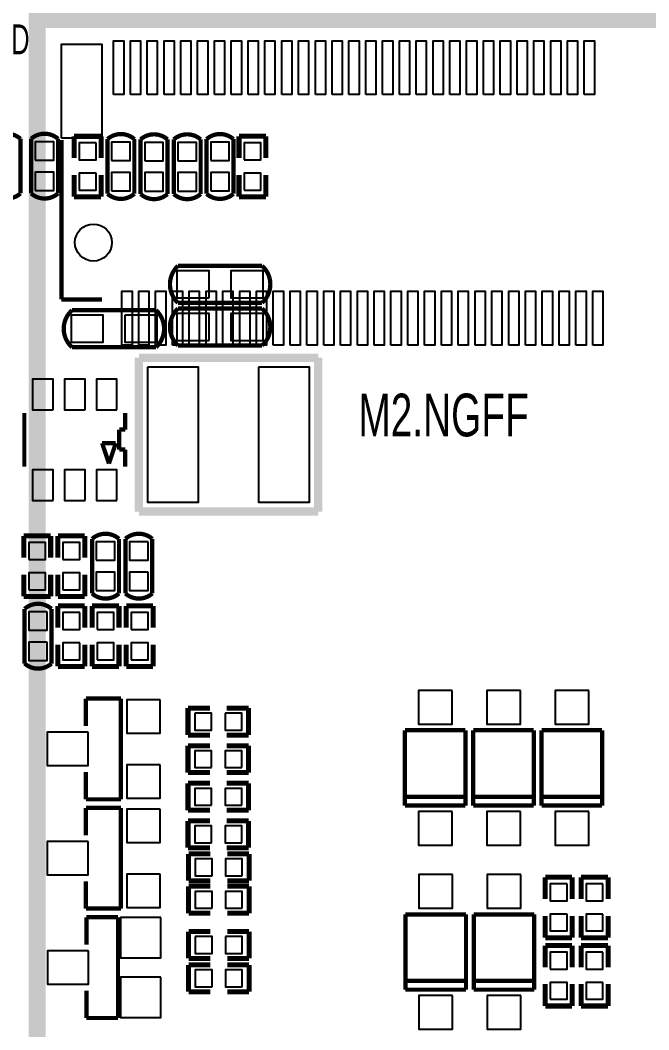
# Model space of a CAD drawing. Extents: x -118 to 7078, y 0 to 4366.
# Drawn here: x 657 to 1394, y 2381 to 3563 of the extents above; entities that cross this region are included whole.
import ezdxf

# ---------------------------------------------------------------- set-up
doc = ezdxf.new("R2010")
doc.units = 0
doc.header["$MEASUREMENT"] = 0
for name, color, linetype in [('BG_SILKSCREEN_TOP', 7, 'CONTINUOUS'), ('PG_SILKSCREEN_BOTTOM', 85, 'CONTINUOUS'), ('PG_SILKSCREEN_TOP', 85, 'CONTINUOUS'), ('PIN_BOTTOM', 5, 'CONTINUOUS'), ('PIN_TOP', 92, 'CONTINUOUS')]:
    doc.layers.add(name, color=color, linetype=linetype)

msp = doc.modelspace()

# ---------------------------------------------------------------- linework, layer by layer
at = {"layer": 'PG_SILKSCREEN_BOTTOM'}
for points in [[(626.252, 3401.839, 5, 5, 0), (626.252, 3424, 5, 5, -0.37791), (657.748, 3424, 5, 5, 0)], [(670.252, 3401.839, 5, 5, 0), (670.252, 3424, 5, 5, -0.37791), (701.748, 3424, 5, 5, 0)], [(720.652, 3427.029, 5.909, 5.909, 0), (752.148, 3427.029, 5.909, 5.909, 0)], [(720.652, 3401.439, 5.909, 5.909, 0), (720.652, 3427.029, 5.909, 5.909, 0)], [(752.148, 3427.029, 5.909, 5.909, 0), (752.148, 3401.439, 5.909, 5.909, 0)], [(759.652, 3401.439, 5, 5, 0), (759.652, 3423.6, 5, 5, -0.37791), (791.148, 3423.6, 5, 5, 0)], [(798.421, 3401.127, 5, 5, 0), (798.421, 3423.288, 5, 5, -0.37791), (829.917, 3423.288, 5, 5, 0)], [(837.252, 3401.129, 5, 5, 0), (837.252, 3423.29, 5, 5, -0.37791), (868.748, 3423.29, 5, 5, 0)], [(875.652, 3401.443, 5, 5, 0), (875.652, 3423.604, 5, 5, -0.37791), (907.148, 3423.604, 5, 5, 0)], [(913.652, 3427.032, 5.909, 5.909, 0), (913.652, 3401.442, 5.909, 5.909, 0)], [(945.148, 3427.032, 5.909, 5.909, 0), (913.652, 3427.032, 5.909, 5.909, 0)], [(945.148, 3401.442, 5.909, 5.909, 0), (945.148, 3427.032, 5.909, 5.909, 0)], [(657.748, 3424, 5, 5, 0), (657.748, 3401.839, 5, 5, 0)], [(701.748, 3424, 5, 5, 0), (701.748, 3401.839, 5, 5, 0)], [(791.148, 3423.6, 5, 5, 0), (791.148, 3401.439, 5, 5, 0)], [(829.917, 3423.288, 5, 5, 0), (829.917, 3401.127, 5, 5, 0)], [(868.748, 3423.29, 5, 5, 0), (868.748, 3401.129, 5, 5, 0)], [(907.148, 3423.604, 5, 5, 0), (907.148, 3401.443, 5, 5, 0)], [(657.748, 3401.839, 5, 5, 0), (657.748, 3360, 5, 5, -0.37791), (626.252, 3360, 5, 5, 0)], [(701.748, 3401.839, 5, 5, 0), (701.748, 3360, 5, 5, -0.37791), (670.252, 3360, 5, 5, 0)], [(670.252, 3360, 5, 5, 0), (670.252, 3401.839, 5, 5, 0)], [(791.148, 3401.439, 5, 5, 0), (791.148, 3359.6, 5, 5, -0.37791), (759.652, 3359.6, 5, 5, 0)], [(759.652, 3359.6, 5, 5, 0), (759.652, 3401.439, 5, 5, 0)], [(829.917, 3401.127, 5, 5, 0), (829.917, 3359.288, 5, 5, -0.37791), (798.421, 3359.288, 5, 5, 0)], [(798.421, 3359.288, 5, 5, 0), (798.421, 3401.127, 5, 5, 0)], [(868.748, 3401.129, 5, 5, 0), (868.748, 3359.29, 5, 5, -0.37791), (837.252, 3359.29, 5, 5, 0)], [(837.252, 3359.29, 5, 5, 0), (837.252, 3401.129, 5, 5, 0)], [(907.148, 3401.443, 5, 5, 0), (907.148, 3359.604, 5, 5, -0.37791), (875.652, 3359.604, 5, 5, 0)], [(875.652, 3359.604, 5, 5, 0), (875.652, 3401.443, 5, 5, 0)], [(720.652, 3381.761, 5.909, 5.909, 0), (720.652, 3356.171, 5.909, 5.909, 0)], [(752.148, 3356.171, 5.909, 5.909, 0), (752.148, 3381.761, 5.909, 5.909, 0)], [(913.652, 3356.174, 5.909, 5.909, 0), (913.652, 3381.764, 5.909, 5.909, 0)], [(945.148, 3381.764, 5.909, 5.909, 0), (945.148, 3356.174, 5.909, 5.909, 0)], [(720.652, 3356.171, 5.909, 5.909, 0), (752.148, 3356.171, 5.909, 5.909, 0)], [(945.148, 3356.174, 5.909, 5.909, 0), (913.652, 3356.174, 5.909, 5.909, 0)], [(842.191, 3231.948, 5, 5, -0.432734), (842.191, 3275.248, 5, 5, 0)], [(842.191, 3275.248, 5, 5, 0), (940.609, 3275.248, 5, 5, -0.450474), (940.609, 3231.948, 5, 5, 0)], [(842.191, 3181.952, 5, 5, -0.432734), (842.191, 3225.252, 5, 5, 0)], [(940.609, 3231.948, 5, 5, 0), (842.191, 3231.948, 5, 5, 0)], [(842.191, 3225.252, 5, 5, 0), (940.609, 3225.252, 5, 5, -0.450474), (940.609, 3181.952, 5, 5, 0)], [(816.609, 3179.952, 5, 5, 0), (718.191, 3179.952, 5, 5, -0.450474), (718.191, 3223.252, 5, 5, 0)], [(718.191, 3223.252, 5, 5, 0), (816.609, 3223.252, 5, 5, 0)], [(816.609, 3223.252, 5, 5, -0.432734), (816.609, 3179.952, 5, 5, 0)], [(940.609, 3181.952, 5, 5, 0), (842.191, 3181.952, 5, 5, 0)], [(796.436, 3167.6, 10, 10, 0), (1006.436, 3167.6, 10, 10, 0)], [(796.436, 2987.6, 10, 10, 0), (796.436, 3167.6, 10, 10, 0)], [(1006.436, 3167.6, 10, 10, 0), (1006.436, 2987.6, 10, 10, 0)], [(662.341, 3103.1, 5, 5, 0), (662.341, 3040.1, 5, 5, 0)], [(780.459, 3083.6, 5, 5, 0), (780.459, 3103.1, 5, 5, 0)], [(773.4, 3083.6, 5, 5, 0), (780.459, 3083.6, 5, 5, 0)], [(773.4, 3060.198, 5, 5, 0), (773.4, 3083.6, 5, 5, 0)], [(753.4, 3067.659, 5, 5, 0), (761.4, 3043.73, 5, 5, 0)], [(769.4, 3067.659, 5, 5, 0), (753.4, 3067.659, 5, 5, 0)], [(761.4, 3043.73, 5, 5, 0), (769.4, 3067.659, 5, 5, 0)], [(780.459, 3060.198, 5, 5, 0), (773.4, 3060.198, 5, 5, 0)], [(780.459, 3040.1, 5, 5, 0), (780.459, 3060.198, 5, 5, 0)], [(1006.436, 2987.6, 10, 10, 0), (796.436, 2987.6, 10, 10, 0)], [(661.653, 2959.027, 5.909, 5.909, 0), (661.653, 2933.437, 5.909, 5.909, 0)], [(693.149, 2959.027, 5.909, 5.909, 0), (661.653, 2959.027, 5.909, 5.909, 0)], [(693.149, 2933.437, 5.909, 5.909, 0), (693.149, 2959.027, 5.909, 5.909, 0)], [(701.652, 2959.031, 5.909, 5.909, 0), (701.652, 2933.441, 5.909, 5.909, 0)], [(733.148, 2959.031, 5.909, 5.909, 0), (701.652, 2959.031, 5.909, 5.909, 0)], [(733.148, 2933.441, 5.909, 5.909, 0), (733.148, 2959.031, 5.909, 5.909, 0)], [(741.65, 2933.437, 5, 5, 0), (741.65, 2955.598, 5, 5, -0.37791), (773.146, 2955.598, 5, 5, 0)], [(773.146, 2955.598, 5, 5, 0), (773.146, 2933.437, 5, 5, 0)], [(780.652, 2913.761, 5, 5, 0), (780.652, 2955.6, 5, 5, -0.37791), (812.148, 2955.6, 5, 5, 0)], [(812.148, 2955.6, 5, 5, 0), (812.148, 2913.761, 5, 5, 0)], [(773.146, 2933.437, 5, 5, 0), (773.146, 2891.598, 5, 5, -0.37791), (741.65, 2891.598, 5, 5, 0)], [(741.65, 2891.598, 5, 5, 0), (741.65, 2933.437, 5, 5, 0)], [(661.653, 2888.169, 5.909, 5.909, 0), (661.653, 2913.759, 5.909, 5.909, 0)], [(693.149, 2913.759, 5.909, 5.909, 0), (693.149, 2888.169, 5.909, 5.909, 0)], [(701.652, 2888.173, 5.909, 5.909, 0), (701.652, 2913.763, 5.909, 5.909, 0)], [(733.148, 2913.763, 5.909, 5.909, 0), (733.148, 2888.173, 5.909, 5.909, 0)], [(812.148, 2913.761, 5, 5, 0), (812.148, 2891.6, 5, 5, -0.37791), (780.652, 2891.6, 5, 5, 0)], [(780.652, 2891.6, 5, 5, 0), (780.652, 2913.761, 5, 5, 0)], [(693.149, 2888.169, 5.909, 5.909, 0), (661.653, 2888.169, 5.909, 5.909, 0)], [(733.148, 2888.173, 5.909, 5.909, 0), (701.652, 2888.173, 5.909, 5.909, 0)], [(662.652, 2831.761, 5, 5, 0), (662.652, 2873.6, 5, 5, -0.37791), (694.148, 2873.6, 5, 5, 0)], [(694.148, 2873.6, 5, 5, 0), (694.148, 2831.761, 5, 5, 0)], [(701.652, 2877.029, 5.909, 5.909, 0), (733.148, 2877.029, 5.909, 5.909, 0)], [(701.652, 2851.439, 5.909, 5.909, 0), (701.652, 2877.029, 5.909, 5.909, 0)], [(733.148, 2877.029, 5.909, 5.909, 0), (733.148, 2851.439, 5.909, 5.909, 0)], [(741.652, 2877.029, 5.909, 5.909, 0), (741.652, 2851.439, 5.909, 5.909, 0)], [(773.148, 2877.029, 5.909, 5.909, 0), (741.652, 2877.029, 5.909, 5.909, 0)], [(773.148, 2851.439, 5.909, 5.909, 0), (773.148, 2877.029, 5.909, 5.909, 0)], [(781.652, 2877.029, 5.909, 5.909, 0), (781.652, 2851.439, 5.909, 5.909, 0)], [(813.148, 2877.029, 5.909, 5.909, 0), (781.652, 2877.029, 5.909, 5.909, 0)], [(813.148, 2851.439, 5.909, 5.909, 0), (813.148, 2877.029, 5.909, 5.909, 0)], [(694.148, 2831.761, 5, 5, 0), (694.148, 2809.6, 5, 5, -0.37791), (662.652, 2809.6, 5, 5, 0)], [(662.652, 2809.6, 5, 5, 0), (662.652, 2831.761, 5, 5, 0)], [(701.652, 2831.761, 5.909, 5.909, 0), (701.652, 2806.171, 5.909, 5.909, 0)], [(733.148, 2806.171, 5.909, 5.909, 0), (733.148, 2831.761, 5.909, 5.909, 0)], [(741.652, 2806.171, 5.909, 5.909, 0), (741.652, 2831.761, 5.909, 5.909, 0)], [(773.148, 2831.761, 5.909, 5.909, 0), (773.148, 2806.171, 5.909, 5.909, 0)], [(781.652, 2806.171, 5.909, 5.909, 0), (781.652, 2831.761, 5.909, 5.909, 0)], [(813.148, 2831.761, 5.909, 5.909, 0), (813.148, 2806.171, 5.909, 5.909, 0)], [(701.652, 2806.171, 5.909, 5.909, 0), (733.148, 2806.171, 5.909, 5.909, 0)], [(773.148, 2806.171, 5.909, 5.909, 0), (741.652, 2806.171, 5.909, 5.909, 0)], [(813.148, 2806.171, 5.909, 5.909, 0), (781.652, 2806.171, 5.909, 5.909, 0)], [(734.4, 2768.6, 5, 5, 0), (775.4, 2768.6, 5, 5, 0)], [(734.4, 2736.6, 5, 5, 0), (734.4, 2768.6, 5, 5, 0)], [(775.4, 2768.6, 5, 5, 0), (775.4, 2650.6, 5, 5, 0)], [(853.971, 2757.348, 5.909, 5.909, 0), (879.561, 2757.348, 5.909, 5.909, 0)], [(853.971, 2725.852, 5.909, 5.909, 0), (853.971, 2757.348, 5.909, 5.909, 0)], [(924.829, 2757.348, 5.909, 5.909, 0), (899.239, 2757.348, 5.909, 5.909, 0)], [(924.829, 2725.852, 5.909, 5.909, 0), (924.829, 2757.348, 5.909, 5.909, 0)], [(1107.971, 2731.419, 5, 5, 0), (1107.971, 2643.281, 5, 5, 0)], [(1178.829, 2731.419, 5, 5, 0), (1107.971, 2731.419, 5, 5, 0)], [(1178.829, 2643.281, 5, 5, 0), (1178.829, 2731.419, 5, 5, 0)], [(1187.971, 2731.419, 5, 5, 0), (1187.971, 2643.281, 5, 5, 0)], [(1258.829, 2731.419, 5, 5, 0), (1187.971, 2731.419, 5, 5, 0)], [(1258.829, 2643.281, 5, 5, 0), (1258.829, 2731.419, 5, 5, 0)], [(1267.971, 2731.419, 5, 5, 0), (1267.971, 2643.281, 5, 5, 0)], [(1338.829, 2731.419, 5, 5, 0), (1267.971, 2731.419, 5, 5, 0)], [(1338.829, 2643.281, 5, 5, 0), (1338.829, 2731.419, 5, 5, 0)], [(879.561, 2725.852, 5.909, 5.909, 0), (853.971, 2725.852, 5.909, 5.909, 0)], [(899.239, 2725.852, 5.909, 5.909, 0), (924.829, 2725.852, 5.909, 5.909, 0)], [(853.971, 2713.348, 5.909, 5.909, 0), (853.971, 2681.852, 5.909, 5.909, 0)], [(879.561, 2713.348, 5.909, 5.909, 0), (853.971, 2713.348, 5.909, 5.909, 0)], [(899.239, 2713.348, 5.909, 5.909, 0), (924.829, 2713.348, 5.909, 5.909, 0)], [(924.829, 2713.348, 5.909, 5.909, 0), (924.829, 2681.852, 5.909, 5.909, 0)], [(734.4, 2650.6, 5, 5, 0), (734.4, 2682.6, 5, 5, 0)], [(853.971, 2681.852, 5.909, 5.909, 0), (879.561, 2681.852, 5.909, 5.909, 0)], [(924.829, 2681.852, 5.909, 5.909, 0), (899.239, 2681.852, 5.909, 5.909, 0)], [(853.971, 2669.348, 5.909, 5.909, 0), (853.971, 2637.852, 5.909, 5.909, 0)], [(879.561, 2669.348, 5.909, 5.909, 0), (853.971, 2669.348, 5.909, 5.909, 0)], [(899.239, 2669.348, 5.909, 5.909, 0), (924.829, 2669.348, 5.909, 5.909, 0)], [(924.829, 2669.348, 5.909, 5.909, 0), (924.829, 2637.852, 5.909, 5.909, 0)], [(775.4, 2650.6, 5, 5, 0), (734.4, 2650.6, 5, 5, 0)], [(1178.829, 2653.6, 5, 5, 0), (1107.971, 2653.6, 5, 5, 0)], [(1258.829, 2653.6, 5, 5, 0), (1187.971, 2653.6, 5, 5, 0)], [(1338.829, 2653.6, 5, 5, 0), (1267.971, 2653.6, 5, 5, 0)], [(734.4, 2640.6, 5, 5, 0), (775.4, 2640.6, 5, 5, 0)], [(734.4, 2608.6, 5, 5, 0), (734.4, 2640.6, 5, 5, 0)], [(775.4, 2640.6, 5, 5, 0), (775.4, 2522.6, 5, 5, 0)], [(853.971, 2637.852, 5.909, 5.909, 0), (879.561, 2637.852, 5.909, 5.909, 0)], [(924.829, 2637.852, 5.909, 5.909, 0), (899.239, 2637.852, 5.909, 5.909, 0)], [(1107.971, 2643.281, 5, 5, 0), (1178.829, 2643.281, 5, 5, 0)], [(1187.971, 2643.281, 5, 5, 0), (1258.829, 2643.281, 5, 5, 0)], [(1267.971, 2643.281, 5, 5, 0), (1338.829, 2643.281, 5, 5, 0)], [(853.971, 2625.348, 5.909, 5.909, 0), (853.971, 2593.852, 5.909, 5.909, 0)], [(879.561, 2625.348, 5.909, 5.909, 0), (853.971, 2625.348, 5.909, 5.909, 0)], [(899.239, 2625.348, 5.909, 5.909, 0), (924.829, 2625.348, 5.909, 5.909, 0)], [(924.829, 2625.348, 5.909, 5.909, 0), (924.829, 2593.852, 5.909, 5.909, 0)], [(853.971, 2593.852, 5.909, 5.909, 0), (879.561, 2593.852, 5.909, 5.909, 0)], [(854.571, 2586.748, 5.909, 5.909, 0), (854.571, 2555.252, 5.909, 5.909, 0)], [(880.161, 2586.748, 5.909, 5.909, 0), (854.571, 2586.748, 5.909, 5.909, 0)], [(924.829, 2593.852, 5.909, 5.909, 0), (899.239, 2593.852, 5.909, 5.909, 0)], [(899.839, 2586.748, 5.909, 5.909, 0), (925.429, 2586.748, 5.909, 5.909, 0)], [(925.429, 2586.748, 5.909, 5.909, 0), (925.429, 2555.252, 5.909, 5.909, 0)], [(734.4, 2522.6, 5, 5, 0), (734.4, 2554.6, 5, 5, 0)], [(854.571, 2555.252, 5.909, 5.909, 0), (880.161, 2555.252, 5.909, 5.909, 0)], [(925.429, 2555.252, 5.909, 5.909, 0), (899.839, 2555.252, 5.909, 5.909, 0)], [(1272.252, 2559.429, 5.909, 5.909, 0), (1303.748, 2559.429, 5.909, 5.909, 0)], [(1272.252, 2533.839, 5.909, 5.909, 0), (1272.252, 2559.429, 5.909, 5.909, 0)], [(1303.748, 2559.429, 5.909, 5.909, 0), (1303.748, 2533.839, 5.909, 5.909, 0)], [(1314.252, 2559.429, 5.909, 5.909, 0), (1345.748, 2559.429, 5.909, 5.909, 0)], [(1314.252, 2533.839, 5.909, 5.909, 0), (1314.252, 2559.429, 5.909, 5.909, 0)], [(1345.748, 2559.429, 5.909, 5.909, 0), (1345.748, 2533.839, 5.909, 5.909, 0)], [(854.571, 2548.748, 5.909, 5.909, 0), (854.571, 2517.252, 5.909, 5.909, 0)], [(880.161, 2548.748, 5.909, 5.909, 0), (854.571, 2548.748, 5.909, 5.909, 0)], [(899.839, 2548.748, 5.909, 5.909, 0), (925.429, 2548.748, 5.909, 5.909, 0)], [(925.429, 2548.748, 5.909, 5.909, 0), (925.429, 2517.252, 5.909, 5.909, 0)], [(775.4, 2522.6, 5, 5, 0), (734.4, 2522.6, 5, 5, 0)], [(854.571, 2517.252, 5.909, 5.909, 0), (880.161, 2517.252, 5.909, 5.909, 0)], [(925.429, 2517.252, 5.909, 5.909, 0), (899.839, 2517.252, 5.909, 5.909, 0)], [(1108.571, 2515.819, 5, 5, 0), (1108.571, 2427.681, 5, 5, 0)], [(1179.429, 2515.819, 5, 5, 0), (1108.571, 2515.819, 5, 5, 0)], [(1179.429, 2427.681, 5, 5, 0), (1179.429, 2515.819, 5, 5, 0)], [(1188.571, 2515.819, 5, 5, 0), (1188.571, 2427.681, 5, 5, 0)], [(1259.429, 2515.819, 5, 5, 0), (1188.571, 2515.819, 5, 5, 0)], [(1259.429, 2427.681, 5, 5, 0), (1259.429, 2515.819, 5, 5, 0)], [(735, 2480.565, 5, 5, 0), (735, 2512.565, 5, 5, 0)], [(735, 2512.565, 5, 5, 0), (772, 2512.565, 5, 5, 0)], [(772, 2512.565, 5, 5, 0), (772, 2394.565, 5, 5, 0)], [(1272.252, 2514.161, 5.909, 5.909, 0), (1272.252, 2488.571, 5.909, 5.909, 0)], [(1303.748, 2488.571, 5.909, 5.909, 0), (1303.748, 2514.161, 5.909, 5.909, 0)], [(1314.252, 2514.161, 5.909, 5.909, 0), (1314.252, 2488.571, 5.909, 5.909, 0)], [(1345.748, 2488.571, 5.909, 5.909, 0), (1345.748, 2514.161, 5.909, 5.909, 0)], [(854.571, 2495.748, 5.909, 5.909, 0), (880.161, 2495.748, 5.909, 5.909, 0)], [(854.571, 2464.252, 5.909, 5.909, 0), (854.571, 2495.748, 5.909, 5.909, 0)], [(925.429, 2495.748, 5.909, 5.909, 0), (899.839, 2495.748, 5.909, 5.909, 0)], [(925.429, 2464.252, 5.909, 5.909, 0), (925.429, 2495.748, 5.909, 5.909, 0)], [(1272.252, 2488.571, 5.909, 5.909, 0), (1303.748, 2488.571, 5.909, 5.909, 0)], [(1314.252, 2488.571, 5.909, 5.909, 0), (1345.748, 2488.571, 5.909, 5.909, 0)], [(1272.252, 2479.429, 5.909, 5.909, 0), (1272.252, 2453.839, 5.909, 5.909, 0)], [(1303.748, 2479.429, 5.909, 5.909, 0), (1272.252, 2479.429, 5.909, 5.909, 0)], [(1303.748, 2453.839, 5.909, 5.909, 0), (1303.748, 2479.429, 5.909, 5.909, 0)], [(1314.252, 2479.429, 5.909, 5.909, 0), (1345.748, 2479.429, 5.909, 5.909, 0)], [(1314.252, 2453.839, 5.909, 5.909, 0), (1314.252, 2479.429, 5.909, 5.909, 0)], [(1345.748, 2479.429, 5.909, 5.909, 0), (1345.748, 2453.839, 5.909, 5.909, 0)], [(880.161, 2464.252, 5.909, 5.909, 0), (854.571, 2464.252, 5.909, 5.909, 0)], [(854.571, 2456.748, 5.909, 5.909, 0), (854.571, 2425.252, 5.909, 5.909, 0)], [(880.161, 2456.748, 5.909, 5.909, 0), (854.571, 2456.748, 5.909, 5.909, 0)], [(899.839, 2464.252, 5.909, 5.909, 0), (925.429, 2464.252, 5.909, 5.909, 0)], [(899.839, 2456.748, 5.909, 5.909, 0), (925.429, 2456.748, 5.909, 5.909, 0)], [(925.429, 2456.748, 5.909, 5.909, 0), (925.429, 2425.252, 5.909, 5.909, 0)], [(1179.429, 2438, 5, 5, 0), (1108.571, 2438, 5, 5, 0)], [(1259.429, 2438, 5, 5, 0), (1188.571, 2438, 5, 5, 0)], [(1272.252, 2408.571, 5.909, 5.909, 0), (1272.252, 2434.161, 5.909, 5.909, 0)], [(1303.748, 2434.161, 5.909, 5.909, 0), (1303.748, 2408.571, 5.909, 5.909, 0)], [(1314.252, 2434.161, 5.909, 5.909, 0), (1314.252, 2408.571, 5.909, 5.909, 0)], [(1345.748, 2408.571, 5.909, 5.909, 0), (1345.748, 2434.161, 5.909, 5.909, 0)], [(735, 2394.565, 5, 5, 0), (735, 2426.565, 5, 5, 0)], [(854.571, 2425.252, 5.909, 5.909, 0), (880.161, 2425.252, 5.909, 5.909, 0)], [(925.429, 2425.252, 5.909, 5.909, 0), (899.839, 2425.252, 5.909, 5.909, 0)], [(1108.571, 2427.681, 5, 5, 0), (1179.429, 2427.681, 5, 5, 0)], [(1188.571, 2427.681, 5, 5, 0), (1259.429, 2427.681, 5, 5, 0)], [(1303.748, 2408.571, 5.909, 5.909, 0), (1272.252, 2408.571, 5.909, 5.909, 0)], [(1314.252, 2408.571, 5.909, 5.909, 0), (1345.748, 2408.571, 5.909, 5.909, 0)], [(772, 2394.565, 5, 5, 0), (735, 2394.565, 5, 5, 0)]]:
    msp.add_lwpolyline(points, format="xyseb", dxfattribs=at)
at = {"layer": 'PG_SILKSCREEN_TOP'}
for points in [[(1605.909, 3563.6, 20, 20, 0), (677.4, 3563.6, 20, 20, 0), (677.4, 22, 20, 20, 0), (1610.4, 22, 20, 20, 0)], [(705.802, 3422.446, 5, 5, 0), (705.802, 3235.986, 5, 5, 0)], [(705.802, 3235.986, 5, 5, 0), (753.081, 3235.986, 5, 5, 0)]]:
    msp.add_lwpolyline(points, format="xyseb", dxfattribs=at)
at = {"layer": 'PIN_BOTTOM'}
for points in [[(675.175, 3398.895), (696.825, 3398.895), (696.825, 3420.545), (675.175, 3420.545)], [(746.2405, 3419.1605), (726.5595, 3419.1605), (726.5595, 3399.4795), (746.2405, 3399.4795)], [(764.575, 3398.495), (786.225, 3398.495), (786.225, 3420.145), (764.575, 3420.145)], [(803.344, 3398.183), (824.994, 3398.183), (824.994, 3419.833), (803.344, 3419.833)], [(842.175, 3398.185), (863.825, 3398.185), (863.825, 3419.835), (842.175, 3419.835)], [(880.575, 3398.499), (902.225, 3398.499), (902.225, 3420.149), (880.575, 3420.149)], [(919.5595, 3399.4825), (939.2405, 3399.4825), (939.2405, 3419.1635), (919.5595, 3419.1635)], [(675.175, 3363.455), (696.825, 3363.455), (696.825, 3385.105), (675.175, 3385.105)], [(746.2405, 3383.7205), (726.5595, 3383.7205), (726.5595, 3364.0395), (746.2405, 3364.0395)], [(764.575, 3363.055), (786.225, 3363.055), (786.225, 3384.705), (764.575, 3384.705)], [(803.344, 3362.743), (824.994, 3362.743), (824.994, 3384.393), (803.344, 3384.393)], [(842.175, 3362.745), (863.825, 3362.745), (863.825, 3384.395), (842.175, 3384.395)], [(880.575, 3363.059), (902.225, 3363.059), (902.225, 3384.709), (880.575, 3384.709)], [(919.5595, 3364.0425), (939.2405, 3364.0425), (939.2405, 3383.7235), (919.5595, 3383.7235)], [(878.8, 3237.848), (878.8, 3269.348), (841.001, 3269.348), (841.001, 3237.848)], [(941.8, 3237.848), (941.8, 3269.348), (904.001, 3269.348), (904.001, 3237.848)], [(717.0005, 3217.352), (717.0005, 3185.852), (754.7995, 3185.852), (754.7995, 3217.352)], [(780.0005, 3217.352), (780.0005, 3185.852), (817.7995, 3185.852), (817.7995, 3217.352)], [(878.8, 3187.852), (878.8, 3219.352), (841.001, 3219.352), (841.001, 3187.852)], [(941.8, 3187.852), (941.8, 3219.352), (904.001, 3219.352), (904.001, 3187.852)], [(806.436, 3156.6), (806.436, 2998.6), (866.436, 2998.6), (866.436, 3156.6)], [(936.358, 3156.6), (936.358, 2998.6), (996.358, 2998.6), (996.358, 3156.6)], [(695.998, 3106.75), (695.998, 3142.75), (671.998, 3142.75), (671.998, 3106.75)], [(733.4, 3106.75), (733.4, 3142.75), (709.4, 3142.75), (709.4, 3106.75)], [(770.802, 3106.75), (770.802, 3142.75), (746.802, 3142.75), (746.802, 3106.75)], [(695.998, 3000.45), (695.998, 3036.45), (671.998, 3036.45), (671.998, 3000.45)], [(733.4, 3000.45), (733.4, 3036.45), (709.4, 3036.45), (709.4, 3000.45)], [(770.802, 3000.45), (770.802, 3036.45), (746.802, 3036.45), (746.802, 3000.45)], [(667.5605, 2931.4775), (687.2415, 2931.4775), (687.2415, 2951.1585), (667.5605, 2951.1585)], [(707.5595, 2931.4815), (727.2405, 2931.4815), (727.2405, 2951.1625), (707.5595, 2951.1625)], [(746.573, 2930.493), (768.223, 2930.493), (768.223, 2952.143), (746.573, 2952.143)], [(807.225, 2952.145), (785.575, 2952.145), (785.575, 2930.495), (807.225, 2930.495)], [(667.5605, 2896.0375), (687.2415, 2896.0375), (687.2415, 2915.7185), (667.5605, 2915.7185)], [(707.5595, 2896.0415), (727.2405, 2896.0415), (727.2405, 2915.7225), (707.5595, 2915.7225)], [(746.573, 2895.053), (768.223, 2895.053), (768.223, 2916.703), (746.573, 2916.703)], [(807.225, 2916.705), (785.575, 2916.705), (785.575, 2895.055), (807.225, 2895.055)], [(689.225, 2870.145), (667.575, 2870.145), (667.575, 2848.495), (689.225, 2848.495)], [(727.2405, 2869.1605), (707.5595, 2869.1605), (707.5595, 2849.4795), (727.2405, 2849.4795)], [(747.5595, 2849.4795), (767.2405, 2849.4795), (767.2405, 2869.1605), (747.5595, 2869.1605)], [(787.5595, 2849.4795), (807.2405, 2849.4795), (807.2405, 2869.1605), (787.5595, 2869.1605)], [(689.225, 2834.705), (667.575, 2834.705), (667.575, 2813.055), (689.225, 2813.055)], [(727.2405, 2833.7205), (707.5595, 2833.7205), (707.5595, 2814.0395), (727.2405, 2814.0395)], [(747.5595, 2814.0395), (767.2405, 2814.0395), (767.2405, 2833.7205), (747.5595, 2833.7205)], [(787.5595, 2814.0395), (807.2405, 2814.0395), (807.2405, 2833.7205), (787.5595, 2833.7205)], [(1163.085, 2778.155), (1123.715, 2778.155), (1123.715, 2738.785), (1163.085, 2738.785)], [(1243.085, 2778.155), (1203.715, 2778.155), (1203.715, 2738.785), (1243.085, 2738.785)], [(1323.085, 2778.155), (1283.715, 2778.155), (1283.715, 2738.785), (1323.085, 2738.785)], [(821.431, 2767.1), (782.431, 2767.1), (782.431, 2728.1), (821.431, 2728.1)], [(861.8395, 2751.4405), (861.8395, 2731.7595), (881.5205, 2731.7595), (881.5205, 2751.4405)], [(897.2795, 2751.4405), (897.2795, 2731.7595), (916.9605, 2731.7595), (916.9605, 2751.4405)], [(736.869, 2729.1), (688.869, 2729.1), (688.869, 2690.1), (736.869, 2690.1)], [(881.521, 2687.759), (881.521, 2707.44), (861.84, 2707.44), (861.84, 2687.759)], [(916.961, 2687.759), (916.961, 2707.44), (897.28, 2707.44), (897.28, 2687.759)], [(821.431, 2691.1), (782.431, 2691.1), (782.431, 2652.1), (821.431, 2652.1)], [(881.521, 2643.759), (881.521, 2663.44), (861.84, 2663.44), (861.84, 2643.759)], [(916.961, 2643.759), (916.961, 2663.44), (897.28, 2663.44), (897.28, 2643.759)], [(821.431, 2639.1), (782.431, 2639.1), (782.431, 2600.1), (821.431, 2600.1)], [(1163.085, 2636.415), (1123.715, 2636.415), (1123.715, 2597.045), (1163.085, 2597.045)], [(1243.085, 2636.415), (1203.715, 2636.415), (1203.715, 2597.045), (1243.085, 2597.045)], [(1323.085, 2636.415), (1283.715, 2636.415), (1283.715, 2597.045), (1323.085, 2597.045)], [(881.521, 2599.759), (881.521, 2619.44), (861.84, 2619.44), (861.84, 2599.759)], [(916.961, 2599.759), (916.961, 2619.44), (897.28, 2619.44), (897.28, 2599.759)], [(736.869, 2601.1), (688.869, 2601.1), (688.869, 2562.1), (736.869, 2562.1)], [(882.121, 2561.159), (882.121, 2580.84), (862.44, 2580.84), (862.44, 2561.159)], [(917.561, 2561.159), (917.561, 2580.84), (897.88, 2580.84), (897.88, 2561.159)], [(821.431, 2563.1), (782.431, 2563.1), (782.431, 2524.1), (821.431, 2524.1)], [(1163.685, 2562.555), (1124.315, 2562.555), (1124.315, 2523.185), (1163.685, 2523.185)], [(1243.685, 2562.555), (1204.315, 2562.555), (1204.315, 2523.185), (1243.685, 2523.185)], [(882.121, 2523.159), (882.121, 2542.84), (862.44, 2542.84), (862.44, 2523.159)], [(917.561, 2523.159), (917.561, 2542.84), (897.88, 2542.84), (897.88, 2523.159)], [(1297.8405, 2551.5605), (1278.1595, 2551.5605), (1278.1595, 2531.8795), (1297.8405, 2531.8795)], [(1339.8405, 2551.5605), (1320.1595, 2551.5605), (1320.1595, 2531.8795), (1339.8405, 2531.8795)], [(822.153, 2512.187), (774.909, 2512.187), (774.909, 2464.943), (822.153, 2464.943)], [(1297.8405, 2516.1205), (1278.1595, 2516.1205), (1278.1595, 2496.4395), (1297.8405, 2496.4395)], [(1339.8405, 2516.1205), (1320.1595, 2516.1205), (1320.1595, 2496.4395), (1339.8405, 2496.4395)], [(862.4395, 2489.8405), (862.4395, 2470.1595), (882.1205, 2470.1595), (882.1205, 2489.8405)], [(897.8795, 2489.8405), (897.8795, 2470.1595), (917.5605, 2470.1595), (917.5605, 2489.8405)], [(737.469, 2473.065), (689.469, 2473.065), (689.469, 2434.065), (737.469, 2434.065)], [(1278.1595, 2451.8795), (1297.8405, 2451.8795), (1297.8405, 2471.5605), (1278.1595, 2471.5605)], [(1339.8405, 2471.5605), (1320.1595, 2471.5605), (1320.1595, 2451.8795), (1339.8405, 2451.8795)], [(882.121, 2431.159), (882.121, 2450.84), (862.44, 2450.84), (862.44, 2431.159)], [(917.561, 2431.159), (917.561, 2450.84), (897.88, 2450.84), (897.88, 2431.159)], [(822.153, 2442.187), (774.909, 2442.187), (774.909, 2394.943), (822.153, 2394.943)], [(1278.1595, 2416.4395), (1297.8405, 2416.4395), (1297.8405, 2436.1205), (1278.1595, 2436.1205)], [(1339.8405, 2436.1205), (1320.1595, 2436.1205), (1320.1595, 2416.4395), (1339.8405, 2416.4395)], [(1163.685, 2420.815), (1124.315, 2420.815), (1124.315, 2381.445), (1163.685, 2381.445)], [(1243.685, 2420.815), (1204.315, 2420.815), (1204.315, 2381.445), (1243.685, 2381.445)]]:
    msp.add_lwpolyline(points, close=True, dxfattribs=at)
msp.add_circle((743.199, 3302.525), 21.6555, dxfattribs=at)
at = {"layer": 'PIN_TOP'}
for points in [[(705.8, 3424.567), (705.8, 3534.807), (753.04, 3534.807), (753.04, 3424.567)], [(766.825, 3475.752), (766.825, 3538.74), (778.636, 3538.74), (778.636, 3475.752)], [(786.506, 3475.752), (786.506, 3538.74), (798.317, 3538.74), (798.317, 3475.752)], [(806.195, 3475.752), (806.195, 3538.74), (818.006, 3538.74), (818.006, 3475.752)], [(825.876, 3475.752), (825.876, 3538.74), (837.687, 3538.74), (837.687, 3475.752)], [(845.565, 3475.752), (845.565, 3538.74), (857.376, 3538.74), (857.376, 3475.752)], [(865.246, 3475.752), (865.246, 3538.74), (877.057, 3538.74), (877.057, 3475.752)], [(884.935, 3475.752), (884.935, 3538.74), (896.746, 3538.74), (896.746, 3475.752)], [(904.612, 3475.752), (904.612, 3538.74), (916.423, 3538.74), (916.423, 3475.752)], [(924.305, 3475.752), (924.305, 3538.74), (936.116, 3538.74), (936.116, 3475.752)], [(943.982, 3475.752), (943.982, 3538.74), (955.793, 3538.74), (955.793, 3475.752)], [(963.675, 3475.752), (963.675, 3538.74), (975.486, 3538.74), (975.486, 3475.752)], [(983.352, 3475.752), (983.352, 3538.74), (995.163, 3538.74), (995.163, 3475.752)], [(1003.045, 3475.752), (1003.045, 3538.74), (1014.856, 3538.74), (1014.856, 3475.752)], [(1022.722, 3475.752), (1022.722, 3538.74), (1034.533, 3538.74), (1034.533, 3475.752)], [(1042.415, 3475.752), (1042.415, 3538.74), (1054.226, 3538.74), (1054.226, 3475.752)], [(1062.092, 3475.752), (1062.092, 3538.74), (1073.903, 3538.74), (1073.903, 3475.752)], [(1081.785, 3475.752), (1081.785, 3538.74), (1093.596, 3538.74), (1093.596, 3475.752)], [(1101.463, 3475.752), (1101.463, 3538.74), (1113.274, 3538.74), (1113.274, 3475.752)], [(1121.155, 3475.752), (1121.155, 3538.74), (1132.966, 3538.74), (1132.966, 3475.752)], [(1140.833, 3475.752), (1140.833, 3538.74), (1152.644, 3538.74), (1152.644, 3475.752)], [(1160.525, 3475.752), (1160.525, 3538.74), (1172.336, 3538.74), (1172.336, 3475.752)], [(1180.203, 3475.752), (1180.203, 3538.74), (1192.014, 3538.74), (1192.014, 3475.752)], [(1199.896, 3475.752), (1199.896, 3538.74), (1211.707, 3538.74), (1211.707, 3475.752)], [(1219.573, 3475.752), (1219.573, 3538.74), (1231.384, 3538.74), (1231.384, 3475.752)], [(1239.266, 3475.752), (1239.266, 3538.74), (1251.077, 3538.74), (1251.077, 3475.752)], [(1258.943, 3475.752), (1258.943, 3538.74), (1270.754, 3538.74), (1270.754, 3475.752)], [(1278.636, 3475.752), (1278.636, 3538.74), (1290.447, 3538.74), (1290.447, 3475.752)], [(1298.313, 3475.752), (1298.313, 3538.74), (1310.124, 3538.74), (1310.124, 3475.752)], [(1318.006, 3475.752), (1318.006, 3538.74), (1329.817, 3538.74), (1329.817, 3475.752)], [(776.663, 3182.452), (776.663, 3245.44), (788.474, 3245.44), (788.474, 3182.452)], [(796.344, 3182.452), (796.344, 3245.44), (808.155, 3245.44), (808.155, 3182.452)], [(816.033, 3182.452), (816.033, 3245.44), (827.844, 3245.44), (827.844, 3182.452)], [(835.714, 3182.452), (835.714, 3245.44), (847.525, 3245.44), (847.525, 3182.452)], [(855.403, 3182.452), (855.403, 3245.44), (867.214, 3245.44), (867.214, 3182.452)], [(875.085, 3182.452), (875.085, 3245.44), (886.896, 3245.44), (886.896, 3182.452)], [(894.774, 3182.452), (894.774, 3245.44), (906.585, 3245.44), (906.585, 3182.452)], [(914.455, 3182.452), (914.455, 3245.44), (926.266, 3245.44), (926.266, 3182.452)], [(934.144, 3182.452), (934.144, 3245.44), (945.955, 3245.44), (945.955, 3182.452)], [(953.825, 3182.452), (953.825, 3245.44), (965.636, 3245.44), (965.636, 3182.452)], [(973.514, 3182.452), (973.514, 3245.44), (985.325, 3245.44), (985.325, 3182.452)], [(993.195, 3182.452), (993.195, 3245.44), (1005.006, 3245.44), (1005.006, 3182.452)], [(1012.884, 3182.452), (1012.884, 3245.44), (1024.695, 3245.44), (1024.695, 3182.452)], [(1032.573, 3182.452), (1032.573, 3245.44), (1044.384, 3245.44), (1044.384, 3182.452)], [(1052.254, 3182.452), (1052.254, 3245.44), (1064.065, 3245.44), (1064.065, 3182.452)], [(1071.943, 3182.452), (1071.943, 3245.44), (1083.754, 3245.44), (1083.754, 3182.452)], [(1091.624, 3182.452), (1091.624, 3245.44), (1103.435, 3245.44), (1103.435, 3182.452)], [(1111.313, 3182.452), (1111.313, 3245.44), (1123.124, 3245.44), (1123.124, 3182.452)], [(1130.994, 3182.452), (1130.994, 3245.44), (1142.805, 3245.44), (1142.805, 3182.452)], [(1150.683, 3182.452), (1150.683, 3245.44), (1162.494, 3245.44), (1162.494, 3182.452)], [(1170.364, 3182.452), (1170.364, 3245.44), (1182.175, 3245.44), (1182.175, 3182.452)], [(1190.053, 3182.452), (1190.053, 3245.44), (1201.864, 3245.44), (1201.864, 3182.452)], [(1209.734, 3182.452), (1209.734, 3245.44), (1221.545, 3245.44), (1221.545, 3182.452)], [(1229.423, 3182.452), (1229.423, 3245.44), (1241.234, 3245.44), (1241.234, 3182.452)], [(1249.104, 3182.452), (1249.104, 3245.44), (1260.915, 3245.44), (1260.915, 3182.452)], [(1268.793, 3182.452), (1268.793, 3245.44), (1280.604, 3245.44), (1280.604, 3182.452)], [(1288.474, 3182.452), (1288.474, 3245.44), (1300.285, 3245.44), (1300.285, 3182.452)], [(1308.163, 3182.452), (1308.163, 3245.44), (1319.974, 3245.44), (1319.974, 3182.452)], [(1327.844, 3182.452), (1327.844, 3245.44), (1339.655, 3245.44), (1339.655, 3182.452)]]:
    msp.add_lwpolyline(points, close=True, dxfattribs=at)
msp.add_circle((743.199, 3302.525), 21.6555, dxfattribs=at)

# ---------------------------------------------------------------- texts
at = {"layer": 'BG_SILKSCREEN_TOP'}
for s, height, width, p in [('GND', 35, 0.628571, (603, 3523)), ('M2.NGFF', 50, 0.68, (1053.4, 3075.6))]:
    msp.add_text(s, height=height, dxfattribs=dict(at, width=width)).set_placement(p)

doc.saveas('drawing.dxf')
